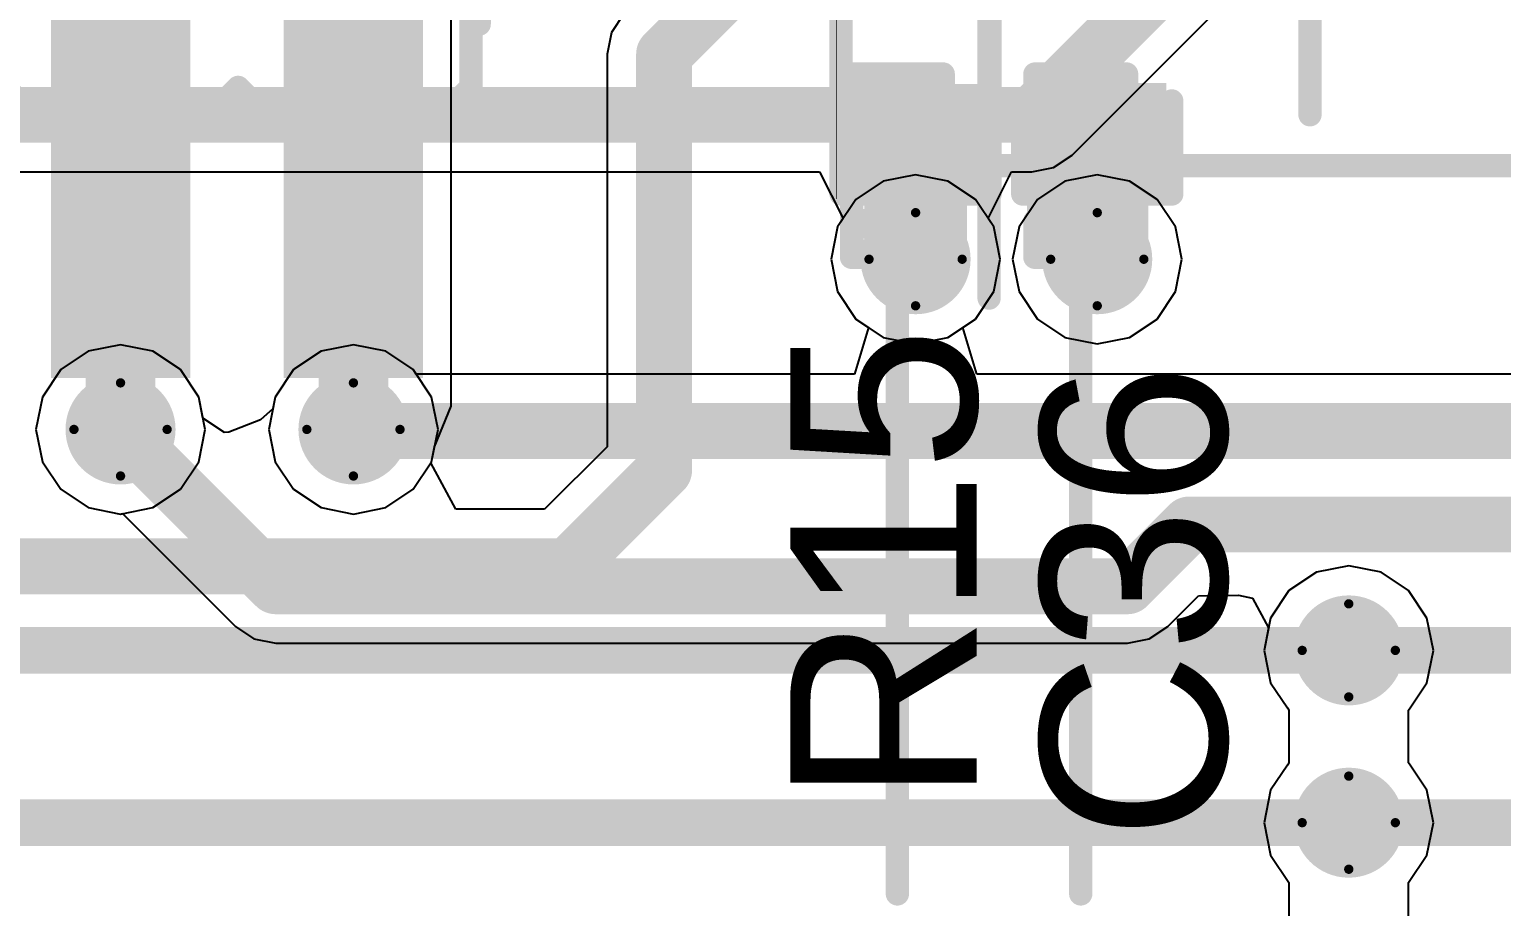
# Model space of a CAD drawing. Header units: millimetres. Extents: x -16 to 330, y -45 to 150.
# Drawn here: x 27.27 to 35.3, y 66.22 to 71 of the extents above; entities that cross this region are included whole.
import ezdxf

# ---------------------------------------------------------------- set-up
doc = ezdxf.new("R2010")
doc.units = ezdxf.units.MM
for name, color, linetype in [('BottomLayer', 5, 'Continuous'), ('BottomSolder', 6, 'Continuous'), ('DrillDrawing', 1, 'Continuous'), ('Mechanical13', 56, 'Continuous'), ('MidLayer1', 16, 'Continuous'), ('MidLayer2', 76, 'Continuous'), ('TopLayer', 1, 'Continuous'), ('TopOverlay', 2, 'Continuous'), ('TopPaste', 8, 'Continuous'), ('TopSolder', 216, 'Continuous'), ('ViaHoleLayer', 16, 'Continuous')]:
    doc.layers.add(name, color=color, linetype=linetype)
doc.styles.add('Arial', font='arial.ttf', dxfattribs={"height": 0.2})

# ---------------------------------------------------------------- blocks, each defined once
blk = doc.blocks.new('R___0402_96')
at = {"layer": 'TopLayer'}
for points in [[(-0.6985, -0.3175), (-0.6985, 0.3175), (-0.2413, 0.3175), (-0.2413, -0.3175)], [(0.2413, -0.3175), (0.2413, 0.3175), (0.6985, 0.3175), (0.6985, -0.3175)]]:
    blk.add_hatch(color=1, dxfattribs=at).paths.add_polyline_path(points)
at = {"layer": 'TopPaste'}
for points in [[(-0.6985, -0.3175), (-0.6985, 0.3175), (-0.2413, 0.3175), (-0.2413, -0.3175)], [(0.2413, -0.3175), (0.2413, 0.3175), (0.6985, 0.3175), (0.6985, -0.3175)]]:
    blk.add_hatch(color=8, dxfattribs=at).paths.add_polyline_path(points)
at = {"layer": 'TopSolder'}
for points in [[(-0.7535, -0.3725), (-0.7535, 0.3725), (-0.1863, 0.3725), (-0.1863, -0.3725)], [(0.1863, -0.3725), (0.1863, 0.3725), (0.7535, 0.3725), (0.7535, -0.3725)]]:
    blk.add_hatch(color=216, dxfattribs=at).paths.add_polyline_path(points)
at = {"layer": 'TopOverlay'}
for points, const_width in [([(-0.7874, -0.4064), (-0.7874, 0.4064)], 0.127), ([(0.7874, 0.4064), (-0.7874, 0.4064)], 0.127), ([(0.7874, -0.4064), (0.7874, 0.4064)], 0.127), ([(0.7874, -0.4064), (-0.7874, -0.4064)], 0.127), ([(0.8128, -0.4318), (-0.8128, -0.4318)], 0.00323)]:
    blk.add_lwpolyline(points, dxfattribs=dict(at, const_width=const_width))
for points, const_width in [([(-0.8191, 0.4064, 1), (-0.7556, 0.4064, 1)], 0.0635), ([(-0.8191, 0.4064, 1), (-0.7556, 0.4064, 1)], 0.0635), ([(0.7556, 0.4064, 1), (0.8191, 0.4064, 1)], 0.0635), ([(0.7556, 0.4064, 1), (0.8191, 0.4064, 1)], 0.0635), ([(-0.8191, -0.4064, 1), (-0.7556, -0.4064, 1)], 0.0635), ([(-0.8191, -0.4064, 1), (-0.7556, -0.4064, 1)], 0.0635), ([(0.7556, -0.4064, 1), (0.8191, -0.4064, 1)], 0.0635), ([(0.7556, -0.4064, 1), (0.8191, -0.4064, 1)], 0.0635), ([(-0.8136, -0.4318, 1), (-0.812, -0.4318, 1)], 0.00161), ([(0.812, -0.4318, 1), (0.8136, -0.4318, 1)], 0.00161)]:
    blk.add_lwpolyline(points, format="xyb", close=True, dxfattribs=dict(at, const_width=const_width))
blk = doc.blocks.new('20021121_00010C4LF__147')
at = {"layer": 'TopLayer'}
for points in [[(-2.92, 3.15), (-2.16, 3.15), (-2.16, 0.75), (-2.92, 0.75)], [(-1.65, 3.15), (-0.89, 3.15), (-0.89, 0.75), (-1.65, 0.75)], [(-0.38, 3.15), (0.38, 3.15), (0.38, 0.75), (-0.38, 0.75)], [(0.89, 3.15), (1.65, 3.15), (1.65, 0.75), (0.89, 0.75)], [(2.16, 3.15), (2.92, 3.15), (2.92, 0.75), (2.16, 0.75)], [(-2.92, -0.75), (-2.16, -0.75), (-2.16, -3.15), (-2.92, -3.15)], [(-1.65, -0.75), (-0.89, -0.75), (-0.89, -3.15), (-1.65, -3.15)], [(-0.38, -0.75), (0.38, -0.75), (0.38, -3.15), (-0.38, -3.15)], [(0.89, -0.75), (1.65, -0.75), (1.65, -3.15), (0.89, -3.15)], [(2.16, -0.75), (2.92, -0.75), (2.92, -3.15), (2.16, -3.15)]]:
    blk.add_hatch(color=1, dxfattribs=at).paths.add_polyline_path(points)
at = {"layer": 'TopPaste'}
for points in [[(-2.92, 3.15), (-2.16, 3.15), (-2.16, 0.75), (-2.92, 0.75)], [(-1.65, 3.15), (-0.89, 3.15), (-0.89, 0.75), (-1.65, 0.75)], [(-0.38, 3.15), (0.38, 3.15), (0.38, 0.75), (-0.38, 0.75)], [(0.89, 3.15), (1.65, 3.15), (1.65, 0.75), (0.89, 0.75)], [(2.16, 3.15), (2.92, 3.15), (2.92, 0.75), (2.16, 0.75)], [(-2.92, -0.75), (-2.16, -0.75), (-2.16, -3.15), (-2.92, -3.15)], [(-1.65, -0.75), (-0.89, -0.75), (-0.89, -3.15), (-1.65, -3.15)], [(-0.38, -0.75), (0.38, -0.75), (0.38, -3.15), (-0.38, -3.15)], [(0.89, -0.75), (1.65, -0.75), (1.65, -3.15), (0.89, -3.15)], [(2.16, -0.75), (2.92, -0.75), (2.92, -3.15), (2.16, -3.15)]]:
    blk.add_hatch(color=8, dxfattribs=at).paths.add_polyline_path(points)
at = {"layer": 'TopSolder'}
for points in [[(-2.92, 3.15), (-2.16, 3.15), (-2.16, 0.75), (-2.92, 0.75)], [(-1.65, 3.15), (-0.89, 3.15), (-0.89, 0.75), (-1.65, 0.75)], [(-0.38, 3.15), (0.38, 3.15), (0.38, 0.75), (-0.38, 0.75)], [(0.89, 3.15), (1.65, 3.15), (1.65, 0.75), (0.89, 0.75)], [(2.16, 3.15), (2.92, 3.15), (2.92, 0.75), (2.16, 0.75)], [(-2.92, -0.75), (-2.16, -0.75), (-2.16, -3.15), (-2.92, -3.15)], [(-1.65, -0.75), (-0.89, -0.75), (-0.89, -3.15), (-1.65, -3.15)], [(-0.38, -0.75), (0.38, -0.75), (0.38, -3.15), (-0.38, -3.15)], [(0.89, -0.75), (1.65, -0.75), (1.65, -3.15), (0.89, -3.15)], [(2.16, -0.75), (2.92, -0.75), (2.92, -3.15), (2.16, -3.15)]]:
    blk.add_hatch(color=216, dxfattribs=at).paths.add_polyline_path(points)
at = {"layer": 'TopOverlay', "const_width": 0.127}
for points in [[(-3.2258, 1.2192), (-3.2258, -1.143)], [(3.2258, 1.2192), (3.2258, -1.143)]]:
    blk.add_lwpolyline(points, dxfattribs=at)
at = {"layer": 'TopOverlay'}
for points, const_width in [([(-3.2576, 1.2192, 1), (-3.194, 1.2192, 1)], 0.0635), ([(3.194, 1.2192, 1), (3.2576, 1.2192, 1)], 0.0635), ([(-3.2576, -1.143, 1), (-3.194, -1.143, 1)], 0.0635), ([(3.194, -1.143, 1), (3.2576, -1.143, 1)], 0.0635), ([(-3.175, -1.9558, 1), (-3.429, -1.9558, 1)], 0.254), ([(-3.4925, -1.9558, 1), (-3.3655, -1.9558, 1)], 0.127), ([(-3.2385, -1.9558, 1), (-3.1115, -1.9558, 1)], 0.127)]:
    blk.add_lwpolyline(points, format="xyb", close=True, dxfattribs=dict(at, const_width=const_width))
blk = doc.blocks.new('C___0402_160')
at = {"layer": 'TopLayer'}
for points in [[(-0.6985, -0.3175), (-0.6985, 0.3175), (-0.2413, 0.3175), (-0.2413, -0.3175)], [(0.2413, -0.3175), (0.2413, 0.3175), (0.6985, 0.3175), (0.6985, -0.3175)]]:
    blk.add_hatch(color=1, dxfattribs=at).paths.add_polyline_path(points)
at = {"layer": 'TopPaste'}
for points in [[(-0.6985, -0.3175), (-0.6985, 0.3175), (-0.2413, 0.3175), (-0.2413, -0.3175)], [(0.2413, -0.3175), (0.2413, 0.3175), (0.6985, 0.3175), (0.6985, -0.3175)]]:
    blk.add_hatch(color=8, dxfattribs=at).paths.add_polyline_path(points)
at = {"layer": 'TopSolder'}
for points in [[(-0.7585, -0.3775), (-0.7585, 0.3775), (-0.1813, 0.3775), (-0.1813, -0.3775)], [(0.1813, -0.3775), (0.1813, 0.3775), (0.7585, 0.3775), (0.7585, -0.3775)]]:
    blk.add_hatch(color=216, dxfattribs=at).paths.add_polyline_path(points)
at = {"layer": 'TopOverlay', "const_width": 0.127}
for points in [[(-0.7874, 0.4064), (-0.2794, 0.4064)], [(-0.7874, 0.4064), (-0.7874, -0.4064)], [(0.2794, 0.4064), (0.7874, 0.4064)], [(0.7874, 0.4064), (0.7874, -0.4064)], [(-0.7874, -0.4064), (-0.2794, -0.4064)], [(0.2794, -0.4064), (0.7874, -0.4064)]]:
    blk.add_lwpolyline(points, dxfattribs=at)
at = {"layer": 'TopOverlay', "const_width": 0.0635}
for points in [[(-0.8191, 0.4064, 1), (-0.7556, 0.4064, 1)], [(-0.8191, 0.4064, 1), (-0.7556, 0.4064, 1)], [(-0.3111, 0.4064, 1), (-0.2477, 0.4064, 1)], [(0.2477, 0.4064, 1), (0.3111, 0.4064, 1)], [(0.7556, 0.4064, 1), (0.8191, 0.4064, 1)], [(0.7556, 0.4064, 1), (0.8191, 0.4064, 1)], [(-0.8191, -0.4064, 1), (-0.7556, -0.4064, 1)], [(-0.8191, -0.4064, 1), (-0.7556, -0.4064, 1)], [(-0.3111, -0.4064, 1), (-0.2477, -0.4064, 1)], [(0.2477, -0.4064, 1), (0.3111, -0.4064, 1)], [(0.7556, -0.4064, 1), (0.8191, -0.4064, 1)], [(0.7556, -0.4064, 1), (0.8191, -0.4064, 1)]]:
    blk.add_lwpolyline(points, format="xyb", close=True, dxfattribs=at)

msp = doc.modelspace()

# ---------------------------------------------------------------- hatches: boundary and pattern name
at = {"layer": 'BottomLayer'}
h = msp.add_hatch(color=5, dxfattribs=at)
edge = h.paths.add_edge_path()
edge.add_arc((32.1056, 69.7484), 0.3, 0, 360)
h = msp.add_hatch(color=5, dxfattribs=at)
edge = h.paths.add_edge_path()
edge.add_arc((33.0962, 69.7484), 0.3, 0, 360)
h = msp.add_hatch(color=5, dxfattribs=at)
edge = h.paths.add_edge_path()
edge.add_arc((27.77, 68.82), 0.3, 0, 360)
h = msp.add_hatch(color=5, dxfattribs=at)
edge = h.paths.add_edge_path()
edge.add_arc((29.04, 68.82), 0.3, 0, 360)
h = msp.add_hatch(color=5, dxfattribs=at)
edge = h.paths.add_edge_path()
edge.add_arc((34.4678, 67.6148), 0.3, 0, 360)
h = msp.add_hatch(color=5, dxfattribs=at)
edge = h.paths.add_edge_path()
edge.add_arc((34.4678, 66.675), 0.3, 0, 360)
at = {"layer": 'BottomSolder'}
h = msp.add_hatch(color=6, dxfattribs=at)
edge = h.paths.add_edge_path()
edge.add_arc((32.1056, 69.7484), 0.15, 0, 360)
h = msp.add_hatch(color=6, dxfattribs=at)
edge = h.paths.add_edge_path()
edge.add_arc((33.0962, 69.7484), 0.15, 0, 360)
h = msp.add_hatch(color=6, dxfattribs=at)
edge = h.paths.add_edge_path()
edge.add_arc((27.77, 68.82), 0.15, 0, 360)
h = msp.add_hatch(color=6, dxfattribs=at)
edge = h.paths.add_edge_path()
edge.add_arc((29.04, 68.82), 0.15, 0, 360)
h = msp.add_hatch(color=6, dxfattribs=at)
edge = h.paths.add_edge_path()
edge.add_arc((34.4678, 67.6148), 0.15, 0, 360)
h = msp.add_hatch(color=6, dxfattribs=at)
edge = h.paths.add_edge_path()
edge.add_arc((34.4678, 66.675), 0.15, 0, 360)
at = {"layer": 'MidLayer1'}
h = msp.add_hatch(color=16, dxfattribs=at)
edge = h.paths.add_edge_path()
edge.add_arc((32.1056, 69.7484), 0.3, 0, 360)
h = msp.add_hatch(color=16, dxfattribs=at)
edge = h.paths.add_edge_path()
edge.add_arc((33.0962, 69.7484), 0.3, 0, 360)
h = msp.add_hatch(color=16, dxfattribs=at)
edge = h.paths.add_edge_path()
edge.add_arc((27.77, 68.82), 0.3, 0, 360)
h = msp.add_hatch(color=16, dxfattribs=at)
edge = h.paths.add_edge_path()
edge.add_arc((29.04, 68.82), 0.3, 0, 360)
h = msp.add_hatch(color=16, dxfattribs=at)
edge = h.paths.add_edge_path()
edge.add_arc((34.4678, 67.6148), 0.3, 0, 360)
h = msp.add_hatch(color=16, dxfattribs=at)
edge = h.paths.add_edge_path()
edge.add_arc((34.4678, 66.675), 0.3, 0, 360)
at = {"layer": 'MidLayer2'}
h = msp.add_hatch(color=76, dxfattribs=at)
edge = h.paths.add_edge_path()
edge.add_arc((32.1056, 69.7484), 0.3, 0, 360)
h = msp.add_hatch(color=76, dxfattribs=at)
edge = h.paths.add_edge_path()
edge.add_arc((33.0962, 69.7484), 0.3, 0, 360)
h = msp.add_hatch(color=76, dxfattribs=at)
edge = h.paths.add_edge_path()
edge.add_arc((27.77, 68.82), 0.3, 0, 360)
h = msp.add_hatch(color=76, dxfattribs=at)
edge = h.paths.add_edge_path()
edge.add_arc((29.04, 68.82), 0.3, 0, 360)
h = msp.add_hatch(color=76, dxfattribs=at)
edge = h.paths.add_edge_path()
edge.add_arc((34.4678, 67.6148), 0.3, 0, 360)
h = msp.add_hatch(color=76, dxfattribs=at)
edge = h.paths.add_edge_path()
edge.add_arc((34.4678, 66.675), 0.3, 0, 360)
at = {"layer": 'TopLayer'}
h = msp.add_hatch(color=1, dxfattribs=at)
edge = h.paths.add_edge_path()
edge.add_arc((32.1056, 69.7484), 0.3, 0, 360)
h = msp.add_hatch(color=1, dxfattribs=at)
edge = h.paths.add_edge_path()
edge.add_arc((33.0962, 69.7484), 0.3, 0, 360)
h = msp.add_hatch(color=1, dxfattribs=at)
edge = h.paths.add_edge_path()
edge.add_arc((27.77, 68.82), 0.3, 0, 360)
h = msp.add_hatch(color=1, dxfattribs=at)
edge = h.paths.add_edge_path()
edge.add_arc((29.04, 68.82), 0.3, 0, 360)
h = msp.add_hatch(color=1, dxfattribs=at)
edge = h.paths.add_edge_path()
edge.add_arc((34.4678, 67.6148), 0.3, 0, 360)
h = msp.add_hatch(color=1, dxfattribs=at)
edge = h.paths.add_edge_path()
edge.add_arc((34.4678, 66.675), 0.3, 0, 360)
at = {"layer": 'TopSolder'}
h = msp.add_hatch(color=216, dxfattribs=at)
edge = h.paths.add_edge_path()
edge.add_arc((32.1056, 69.7484), 0.15, 0, 360)
h = msp.add_hatch(color=216, dxfattribs=at)
edge = h.paths.add_edge_path()
edge.add_arc((33.0962, 69.7484), 0.15, 0, 360)
h = msp.add_hatch(color=216, dxfattribs=at)
edge = h.paths.add_edge_path()
edge.add_arc((27.77, 68.82), 0.15, 0, 360)
h = msp.add_hatch(color=216, dxfattribs=at)
edge = h.paths.add_edge_path()
edge.add_arc((29.04, 68.82), 0.15, 0, 360)
h = msp.add_hatch(color=216, dxfattribs=at)
edge = h.paths.add_edge_path()
edge.add_arc((34.4678, 67.6148), 0.15, 0, 360)
h = msp.add_hatch(color=216, dxfattribs=at)
edge = h.paths.add_edge_path()
edge.add_arc((34.4678, 66.675), 0.15, 0, 360)
at = {"layer": 'ViaHoleLayer'}
h = msp.add_hatch(color=16, dxfattribs=at)
edge = h.paths.add_edge_path()
edge.add_arc((32.1056, 69.7484), 0.15, 0, 360)
h = msp.add_hatch(color=16, dxfattribs=at)
edge = h.paths.add_edge_path()
edge.add_arc((33.0962, 69.7484), 0.15, 0, 360)
h = msp.add_hatch(color=16, dxfattribs=at)
edge = h.paths.add_edge_path()
edge.add_arc((27.77, 68.82), 0.15, 0, 360)
h = msp.add_hatch(color=16, dxfattribs=at)
edge = h.paths.add_edge_path()
edge.add_arc((29.04, 68.82), 0.15, 0, 360)
h = msp.add_hatch(color=16, dxfattribs=at)
edge = h.paths.add_edge_path()
edge.add_arc((34.4678, 67.6148), 0.15, 0, 360)
h = msp.add_hatch(color=16, dxfattribs=at)
edge = h.paths.add_edge_path()
edge.add_arc((34.4678, 66.675), 0.15, 0, 360)

# ---------------------------------------------------------------- linework, layer by layer
at = {"layer": 'BottomLayer'}
for p, q in [((32.9589, 70.3161), (36.0615, 73.4186)), ((32.7392, 70.225), (32.8581, 70.2487)), ((32.8581, 70.2487), (32.9589, 70.3161)), ((27.0834, 70.225), (31.5822, 70.225)), ((31.5822, 70.225), (31.7102, 69.971)), ((32.5009, 69.971), (32.6289, 70.225)), ((32.6289, 70.225), (32.7392, 70.225)), ((31.6794, 69.9249), (31.6443, 69.7484)), ((31.7102, 69.971), (31.6794, 69.9249)), ((32.5317, 69.9249), (32.5009, 69.971)), ((32.5668, 69.7484), (32.5317, 69.9249)), ((31.6443, 69.7484), (31.6794, 69.5719)), ((32.5317, 69.5719), (32.5668, 69.7484)), ((31.6794, 69.5719), (31.7794, 69.4222)), ((32.4317, 69.4222), (32.5317, 69.5719)), ((31.8487, 69.3759), (31.7717, 69.1219)), ((31.7794, 69.4222), (31.8487, 69.3759)), ((32.3624, 69.3759), (32.4317, 69.4222)), ((32.4395, 69.1219), (32.3624, 69.3759)), ((27.77, 69.2812), (27.5935, 69.2461)), ((27.9465, 69.2461), (27.77, 69.2812)), ((29.04, 69.2812), (28.8635, 69.2461)), ((29.2165, 69.2461), (29.04, 69.2812)), ((27.5935, 69.2461), (27.4438, 69.1461)), ((28.0962, 69.1461), (27.9465, 69.2461)), ((28.8635, 69.2461), (28.7138, 69.1461)), ((29.3662, 69.1461), (29.2165, 69.2461)), ((27.4438, 69.1461), (27.3438, 68.9965)), ((28.1962, 68.9965), (28.0962, 69.1461)), ((28.7138, 69.1461), (28.6138, 68.9965)), ((29.3823, 69.1219), (29.3662, 69.1461)), ((31.7717, 69.1219), (29.3823, 69.1219)), ((37.2626, 69.1219), (32.4395, 69.1219)), ((27.3438, 68.9965), (27.3087, 68.82)), ((28.2189, 68.8823), (28.1962, 68.9965)), ((28.6138, 68.9965), (28.601, 68.9321)), ((28.3362, 68.8036), (28.2189, 68.8823)), ((28.601, 68.9321), (28.5333, 68.8725)), ((27.3087, 68.82), (27.3438, 68.6434)), ((28.3609, 68.8053), (28.3362, 68.8036)), ((28.5333, 68.8725), (28.3609, 68.8053)), ((27.3438, 68.6434), (27.4438, 68.4938)), ((27.4438, 68.4938), (27.5935, 68.3938)), ((27.5935, 68.3938), (27.77, 68.3587)), ((27.77, 68.3587), (27.7808, 68.3609)), ((27.7808, 68.3609), (28.3969, 67.7448)), ((33.6483, 67.9126), (33.8666, 67.9167)), ((33.8666, 67.9167), (33.9427, 67.8992)), ((33.4805, 67.7448), (33.6483, 67.9126)), ((33.9427, 67.8992), (34.0308, 67.737)), ((28.3969, 67.7448), (28.4977, 67.6774)), ((28.4977, 67.6774), (28.6166, 67.6538)), ((33.2607, 67.6538), (33.3797, 67.6774)), ((33.3797, 67.6774), (33.4805, 67.7448)), ((34.0308, 67.737), (34.0065, 67.6148)), ((28.6166, 67.6538), (33.2607, 67.6538)), ((34.0065, 67.6148), (34.0416, 67.4383)), ((34.0416, 67.4383), (34.1333, 67.3011)), ((34.1333, 67.3011), (34.1416, 67.2886)), ((34.1416, 67.2886), (34.1416, 67.0012)), ((34.1333, 66.9887), (34.0416, 66.8515)), ((34.1416, 67.0012), (34.1333, 66.9887)), ((34.0416, 66.8515), (34.0065, 66.675)), ((34.0065, 66.675), (34.0416, 66.4985)), ((34.0416, 66.4985), (34.1416, 66.3488)), ((34.1416, 66.3488), (34.1416, 66.1122))]:
    msp.add_line(p, q, dxfattribs=at)
for points, const_width in [([(32.7392, 70.5358), (35.9328, 73.7294)], 0.3048), ([(26.9546, 70.5358), (32.7392, 70.5358)], 0.3048), ([(27.77, 68.8112), (27.77, 68.82)], 0.3048), ([(27.77, 68.8112), (28.6166, 67.9645)], 0.3048), ([(29.04, 68.82), (29.0488, 68.8112)], 0.3048), ([(29.0488, 68.8112), (37.3913, 68.8112)], 0.3048), ([(33.2607, 67.9645), (33.598, 68.3018)], 0.3048), ([(33.598, 68.3018), (38.6092, 68.3018)], 0.3048), ([(28.6166, 67.9645), (33.2607, 67.9645)], 0.3048), ([(34.4678, 67.6148), (48, 67.6148)], 0.254), ([(34.4678, 66.675), (48.4632, 66.675)], 0.254)]:
    msp.add_lwpolyline(points, dxfattribs=dict(at, const_width=const_width))
for points, const_width in [([(32.663, 70.5358, 1), (32.8154, 70.5358, 1)], 0.1524), ([(32.663, 70.5358, 1), (32.8154, 70.5358, 1)], 0.1524), ([(27.6938, 68.82, 1), (27.8462, 68.82, 1)], 0.1524), ([(27.6938, 68.8112, 1), (27.8462, 68.8112, 1)], 0.1524), ([(27.6938, 68.8112, 1), (27.8462, 68.8112, 1)], 0.1524), ([(28.9638, 68.82, 1), (29.1162, 68.82, 1)], 0.1524), ([(28.9726, 68.8112, 1), (29.125, 68.8112, 1)], 0.1524), ([(28.9726, 68.8112, 1), (29.125, 68.8112, 1)], 0.1524), ([(33.5218, 68.3018, 1), (33.6742, 68.3018, 1)], 0.1524), ([(33.5218, 68.3018, 1), (33.6742, 68.3018, 1)], 0.1524), ([(28.5404, 67.9645, 1), (28.6928, 67.9645, 1)], 0.1524), ([(28.5404, 67.9645, 1), (28.6928, 67.9645, 1)], 0.1524), ([(33.1845, 67.9645, 1), (33.3369, 67.9645, 1)], 0.1524), ([(33.1845, 67.9645, 1), (33.3369, 67.9645, 1)], 0.1524), ([(34.4043, 67.6148, 1), (34.5313, 67.6148, 1)], 0.127), ([(34.4043, 66.675, 1), (34.5313, 66.675, 1)], 0.127)]:
    msp.add_lwpolyline(points, format="xyb", close=True, dxfattribs=dict(at, const_width=const_width))
at = {"layer": 'DrillDrawing', "const_width": 0.0508}
for points in [[(31.8516, 69.7484), (32.1056, 70.0024)], [(32.1056, 70.0024), (32.3596, 69.7484)], [(32.8422, 69.7484), (33.0962, 70.0024)], [(33.0962, 70.0024), (33.3502, 69.7484)], [(31.8516, 69.7484), (32.1056, 69.4944)], [(32.1056, 69.4944), (32.3596, 69.7484)], [(32.8422, 69.7484), (33.0962, 69.4944)], [(33.0962, 69.4944), (33.3502, 69.7484)], [(27.516, 68.82), (27.77, 69.074)], [(27.77, 69.074), (28.024, 68.82)], [(28.786, 68.82), (29.04, 69.074)], [(29.04, 69.074), (29.294, 68.82)], [(27.516, 68.82), (27.77, 68.566)], [(27.77, 68.566), (28.024, 68.82)], [(28.786, 68.82), (29.04, 68.566)], [(29.04, 68.566), (29.294, 68.82)], [(34.2138, 67.6148), (34.4678, 67.8688)], [(34.4678, 67.8688), (34.7218, 67.6148)], [(34.2138, 67.6148), (34.4678, 67.3608)], [(34.4678, 67.3608), (34.7218, 67.6148)], [(34.2138, 66.675), (34.4678, 66.929)], [(34.4678, 66.929), (34.7218, 66.675)], [(34.2138, 66.675), (34.4678, 66.421)], [(34.4678, 66.421), (34.7218, 66.675)]]:
    msp.add_lwpolyline(points, dxfattribs=at)
at = {"layer": 'DrillDrawing', "const_width": 0.0254}
for points in [[(32.0929, 70.0024, 1), (32.1183, 70.0024, 1)], [(32.0929, 70.0024, 1), (32.1183, 70.0024, 1)], [(33.0835, 70.0024, 1), (33.1089, 70.0024, 1)], [(33.0835, 70.0024, 1), (33.1089, 70.0024, 1)], [(31.8389, 69.7484, 1), (31.8643, 69.7484, 1)], [(31.8389, 69.7484, 1), (31.8643, 69.7484, 1)], [(32.3469, 69.7484, 1), (32.3723, 69.7484, 1)], [(32.3469, 69.7484, 1), (32.3723, 69.7484, 1)], [(32.8295, 69.7484, 1), (32.8549, 69.7484, 1)], [(32.8295, 69.7484, 1), (32.8549, 69.7484, 1)], [(33.3375, 69.7484, 1), (33.3629, 69.7484, 1)], [(33.3375, 69.7484, 1), (33.3629, 69.7484, 1)], [(32.0929, 69.4944, 1), (32.1183, 69.4944, 1)], [(32.0929, 69.4944, 1), (32.1183, 69.4944, 1)], [(33.0835, 69.4944, 1), (33.1089, 69.4944, 1)], [(33.0835, 69.4944, 1), (33.1089, 69.4944, 1)], [(27.7573, 69.074, 1), (27.7827, 69.074, 1)], [(27.7573, 69.074, 1), (27.7827, 69.074, 1)], [(29.0273, 69.074, 1), (29.0527, 69.074, 1)], [(29.0273, 69.074, 1), (29.0527, 69.074, 1)], [(27.5033, 68.82, 1), (27.5287, 68.82, 1)], [(27.5033, 68.82, 1), (27.5287, 68.82, 1)], [(28.0113, 68.82, 1), (28.0367, 68.82, 1)], [(28.0113, 68.82, 1), (28.0367, 68.82, 1)], [(28.7733, 68.82, 1), (28.7987, 68.82, 1)], [(28.7733, 68.82, 1), (28.7987, 68.82, 1)], [(29.2813, 68.82, 1), (29.3067, 68.82, 1)], [(29.2813, 68.82, 1), (29.3067, 68.82, 1)], [(27.7573, 68.566, 1), (27.7827, 68.566, 1)], [(27.7573, 68.566, 1), (27.7827, 68.566, 1)], [(29.0273, 68.566, 1), (29.0527, 68.566, 1)], [(29.0273, 68.566, 1), (29.0527, 68.566, 1)], [(34.4551, 67.8688, 1), (34.4805, 67.8688, 1)], [(34.4551, 67.8688, 1), (34.4805, 67.8688, 1)], [(34.2011, 67.6148, 1), (34.2265, 67.6148, 1)], [(34.2011, 67.6148, 1), (34.2265, 67.6148, 1)], [(34.7091, 67.6148, 1), (34.7345, 67.6148, 1)], [(34.7091, 67.6148, 1), (34.7345, 67.6148, 1)], [(34.4551, 67.3608, 1), (34.4805, 67.3608, 1)], [(34.4551, 67.3608, 1), (34.4805, 67.3608, 1)], [(34.4551, 66.929, 1), (34.4805, 66.929, 1)], [(34.4551, 66.929, 1), (34.4805, 66.929, 1)], [(34.2011, 66.675, 1), (34.2265, 66.675, 1)], [(34.2011, 66.675, 1), (34.2265, 66.675, 1)], [(34.7091, 66.675, 1), (34.7345, 66.675, 1)], [(34.7091, 66.675, 1), (34.7345, 66.675, 1)], [(34.4551, 66.421, 1), (34.4805, 66.421, 1)], [(34.4551, 66.421, 1), (34.4805, 66.421, 1)]]:
    msp.add_lwpolyline(points, format="xyb", close=True, dxfattribs=at)
at = {"layer": 'Mechanical13', "const_width": 0.127}
for points in [[(34.2562, 70.5364), (34.2562, 74.5088)], [(34.2562, 70.5364), (34.2562, 74.5088)], [(29.6812, 70.6858), (29.6812, 73.8318)], [(32.5062, 69.5364), (32.5062, 73.5088)], [(32.5062, 69.5364), (32.5062, 73.5088)], [(31.7562, 70.7588), (32.2562, 70.7588)], [(31.7562, 70.7238), (31.7562, 70.7588)], [(32.2562, 70.7238), (32.2562, 70.7588)], [(32.7562, 70.7588), (32.7762, 70.7588)], [(32.7562, 70.5588), (32.7562, 70.7588)], [(32.7762, 70.7588), (33.2362, 70.7588)], [(32.7762, 69.7588), (32.7762, 70.7588)], [(33.2362, 70.7588), (33.2562, 70.7588)], [(33.2362, 69.7588), (33.2362, 70.7588)], [(33.2562, 70.5588), (33.2562, 70.7588)], [(27.1412, 70.6858), (27.2682, 70.5588)], [(28.2842, 70.5588), (28.4112, 70.6858)], [(28.4112, 70.6858), (28.5382, 70.5588)], [(29.5542, 70.5588), (29.6812, 70.6858)], [(31.7562, 70.7238), (32.2562, 70.7238)], [(31.7562, 70.5938), (31.7562, 70.7238)], [(32.2562, 70.5938), (32.2562, 70.7238)], [(31.7562, 70.5938), (32.2562, 70.5938)], [(31.7562, 70.5588), (31.7562, 70.5938)], [(32.2562, 70.5588), (32.2562, 70.5938)], [(27.2682, 70.5588), (28.2842, 70.5588)], [(27.5762, 69.5738), (27.5762, 70.5588)], [(27.9762, 69.5738), (27.9762, 70.5588)], [(28.5382, 70.5588), (29.5542, 70.5588)], [(28.8462, 69.5738), (28.8462, 70.5588)], [(29.2462, 69.5738), (29.2462, 70.5588)], [(31.7562, 70.5588), (32.2562, 70.5588)], [(31.7562, 69.9588), (31.7562, 70.5588)], [(32.2562, 69.9588), (32.2562, 70.5588)], [(32.7562, 70.5588), (32.7762, 70.5588)], [(32.7762, 70.5588), (33.2362, 70.5588)], [(32.7962, 69.9588), (32.7962, 70.5588)], [(33.2162, 69.9588), (33.2162, 70.5588)], [(33.2362, 70.5588), (33.2562, 70.5588)], [(32.0062, 66.2864), (32.0062, 70.2588)], [(32.0062, 66.2864), (32.0062, 70.2588)], [(32.0062, 70.2588), (39.951, 70.2588)], [(32.0062, 70.2588), (39.951, 70.2588)], [(33.0062, 66.2864), (33.0062, 70.2588)], [(33.0062, 66.2864), (33.0062, 70.2588)], [(33.0062, 70.2588), (40.951, 70.2588)], [(33.0062, 70.2588), (40.951, 70.2588)], [(31.7562, 69.9588), (32.2562, 69.9588)], [(31.7562, 69.9238), (31.7562, 69.9588)], [(32.2562, 69.9238), (32.2562, 69.9588)], [(32.7562, 69.9588), (32.7762, 69.9588)], [(32.7562, 69.7588), (32.7562, 69.9588)], [(32.7762, 69.9588), (33.2362, 69.9588)], [(33.2362, 69.9588), (33.2562, 69.9588)], [(33.2562, 69.7588), (33.2562, 69.9588)], [(31.7562, 69.9238), (32.2562, 69.9238)], [(31.7562, 69.7938), (31.7562, 69.9238)], [(32.2562, 69.7938), (32.2562, 69.9238)], [(31.7562, 69.7938), (32.2562, 69.7938)], [(31.7562, 69.7588), (31.7562, 69.7938)], [(32.2562, 69.7588), (32.2562, 69.7938)], [(31.7562, 69.7588), (32.2562, 69.7588)], [(32.7562, 69.7588), (32.7762, 69.7588)], [(32.7762, 69.7588), (33.2362, 69.7588)], [(33.2362, 69.7588), (33.2562, 69.7588)], [(27.5762, 69.5738), (27.9762, 69.5738)], [(27.5762, 69.5738), (27.6762, 69.4738)], [(27.8762, 69.4738), (27.9762, 69.5738)], [(28.8462, 69.5738), (29.2462, 69.5738)], [(28.8462, 69.5738), (28.9462, 69.4738)], [(29.1462, 69.4738), (29.2462, 69.5738)], [(27.6762, 69.4738), (27.8762, 69.4738)], [(28.9462, 69.4738), (29.1462, 69.4738)]]:
    msp.add_lwpolyline(points, dxfattribs=at)
at = {"layer": 'Mechanical13'}
for points, const_width in [([(31.7245, 70.7588, 1), (31.788, 70.7588, 1)], 0.0635), ([(31.7245, 70.7588, 1), (31.788, 70.7588, 1)], 0.0635), ([(32.2245, 70.7588, 1), (32.288, 70.7588, 1)], 0.0635), ([(32.2245, 70.7588, 1), (32.288, 70.7588, 1)], 0.0635), ([(32.7245, 70.7588, 1), (32.788, 70.7588, 1)], 0.0635), ([(32.7245, 70.7588, 1), (32.788, 70.7588, 1)], 0.0635), ([(32.7445, 70.7588, 1), (32.808, 70.7588, 1)], 0.0635), ([(32.7445, 70.7588, 1), (32.808, 70.7588, 1)], 0.0635), ([(32.7445, 70.7588, 1), (32.808, 70.7588, 1)], 0.0635), ([(33.2045, 70.7588, 1), (33.268, 70.7588, 1)], 0.0635), ([(33.2045, 70.7588, 1), (33.268, 70.7588, 1)], 0.0635), ([(33.2045, 70.7588, 1), (33.268, 70.7588, 1)], 0.0635), ([(33.2245, 70.7588, 1), (33.288, 70.7588, 1)], 0.0635), ([(33.2245, 70.7588, 1), (33.288, 70.7588, 1)], 0.0635), ([(28.3795, 70.6858, 1), (28.443, 70.6858, 1)], 0.0635), ([(28.3795, 70.6858, 1), (28.443, 70.6858, 1)], 0.0635), ([(29.6495, 70.6858, 1), (29.713, 70.6858, 1)], 0.0635), ([(29.6495, 70.6858, 1), (29.713, 70.6858, 1)], 0.0635), ([(31.7245, 70.7238, 1), (31.788, 70.7238, 1)], 0.0635), ([(31.7245, 70.7238, 1), (31.788, 70.7238, 1)], 0.0635), ([(31.7245, 70.7238, 1), (31.788, 70.7238, 1)], 0.0635), ([(32.2245, 70.7238, 1), (32.288, 70.7238, 1)], 0.0635), ([(32.2245, 70.7238, 1), (32.288, 70.7238, 1)], 0.0635), ([(32.2245, 70.7238, 1), (32.288, 70.7238, 1)], 0.0635), ([(31.7245, 70.5938, 1), (31.788, 70.5938, 1)], 0.0635), ([(31.7245, 70.5938, 1), (31.788, 70.5938, 1)], 0.0635), ([(31.7245, 70.5938, 1), (31.788, 70.5938, 1)], 0.0635), ([(32.2245, 70.5938, 1), (32.288, 70.5938, 1)], 0.0635), ([(32.2245, 70.5938, 1), (32.288, 70.5938, 1)], 0.0635), ([(32.2245, 70.5938, 1), (32.288, 70.5938, 1)], 0.0635), ([(27.2365, 70.5588, 1), (27.3, 70.5588, 1)], 0.0635), ([(27.2365, 70.5588, 1), (27.3, 70.5588, 1)], 0.0635), ([(27.5445, 70.5588, 1), (27.608, 70.5588, 1)], 0.0635), ([(27.9445, 70.5588, 1), (28.008, 70.5588, 1)], 0.0635), ([(28.2525, 70.5588, 1), (28.316, 70.5588, 1)], 0.0635), ([(28.2525, 70.5588, 1), (28.316, 70.5588, 1)], 0.0635), ([(28.5065, 70.5588, 1), (28.57, 70.5588, 1)], 0.0635), ([(28.5065, 70.5588, 1), (28.57, 70.5588, 1)], 0.0635), ([(28.8145, 70.5588, 1), (28.878, 70.5588, 1)], 0.0635), ([(29.2145, 70.5588, 1), (29.278, 70.5588, 1)], 0.0635), ([(29.5225, 70.5588, 1), (29.586, 70.5588, 1)], 0.0635), ([(29.5225, 70.5588, 1), (29.586, 70.5588, 1)], 0.0635), ([(31.7245, 70.5588, 1), (31.788, 70.5588, 1)], 0.0635), ([(31.7245, 70.5588, 1), (31.788, 70.5588, 1)], 0.0635), ([(31.7245, 70.5588, 1), (31.788, 70.5588, 1)], 0.0635), ([(32.2245, 70.5588, 1), (32.288, 70.5588, 1)], 0.0635), ([(32.2245, 70.5588, 1), (32.288, 70.5588, 1)], 0.0635), ([(32.2245, 70.5588, 1), (32.288, 70.5588, 1)], 0.0635), ([(32.7245, 70.5588, 1), (32.788, 70.5588, 1)], 0.0635), ([(32.7245, 70.5588, 1), (32.788, 70.5588, 1)], 0.0635), ([(32.7445, 70.5588, 1), (32.808, 70.5588, 1)], 0.0635), ([(32.7445, 70.5588, 1), (32.808, 70.5588, 1)], 0.0635), ([(32.7645, 70.5588, 1), (32.828, 70.5588, 1)], 0.0635), ([(33.1845, 70.5588, 1), (33.248, 70.5588, 1)], 0.0635), ([(33.2045, 70.5588, 1), (33.268, 70.5588, 1)], 0.0635), ([(33.2045, 70.5588, 1), (33.268, 70.5588, 1)], 0.0635), ([(33.2245, 70.5588, 1), (33.288, 70.5588, 1)], 0.0635), ([(33.2245, 70.5588, 1), (33.288, 70.5588, 1)], 0.0635), ([(34.2245, 70.5364, 1), (34.288, 70.5364, 1)], 0.0635), ([(34.2245, 70.5364, 1), (34.288, 70.5364, 1)], 0.0635), ([(32.0094, 70.2588, 1), (32.0031, 70.2588, 1)], 0.127), ([(32.0094, 70.2588, 1), (32.0031, 70.2588, 1)], 0.127), ([(33.0094, 70.2588, 1), (33.0031, 70.2588, 1)], 0.127), ([(33.0094, 70.2588, 1), (33.0031, 70.2588, 1)], 0.127), ([(31.9713, 70.2588, 1), (32.0348, 70.2588, 1)], 0.0635), ([(31.9713, 70.2588, 1), (32.0348, 70.2588, 1)], 0.0635), ([(31.9745, 70.2588, 1), (32.038, 70.2588, 1)], 0.0635), ([(31.9745, 70.2588, 1), (32.038, 70.2588, 1)], 0.0635), ([(31.9745, 70.2588, 1), (32.038, 70.2588, 1)], 0.0635), ([(31.9745, 70.2588, 1), (32.038, 70.2588, 1)], 0.0635), ([(31.9777, 70.2588, 1), (32.0412, 70.2588, 1)], 0.0635), ([(31.9777, 70.2588, 1), (32.0412, 70.2588, 1)], 0.0635), ([(32.9713, 70.2588, 1), (33.0348, 70.2588, 1)], 0.0635), ([(32.9713, 70.2588, 1), (33.0348, 70.2588, 1)], 0.0635), ([(32.9745, 70.2588, 1), (33.038, 70.2588, 1)], 0.0635), ([(32.9745, 70.2588, 1), (33.038, 70.2588, 1)], 0.0635), ([(32.9745, 70.2588, 1), (33.038, 70.2588, 1)], 0.0635), ([(32.9745, 70.2588, 1), (33.038, 70.2588, 1)], 0.0635), ([(32.9777, 70.2588, 1), (33.0412, 70.2588, 1)], 0.0635), ([(32.9777, 70.2588, 1), (33.0412, 70.2588, 1)], 0.0635), ([(31.7245, 69.9588, 1), (31.788, 69.9588, 1)], 0.0635), ([(31.7245, 69.9588, 1), (31.788, 69.9588, 1)], 0.0635), ([(31.7245, 69.9588, 1), (31.788, 69.9588, 1)], 0.0635), ([(32.2245, 69.9588, 1), (32.288, 69.9588, 1)], 0.0635), ([(32.2245, 69.9588, 1), (32.288, 69.9588, 1)], 0.0635), ([(32.2245, 69.9588, 1), (32.288, 69.9588, 1)], 0.0635), ([(32.7245, 69.9588, 1), (32.788, 69.9588, 1)], 0.0635), ([(32.7245, 69.9588, 1), (32.788, 69.9588, 1)], 0.0635), ([(32.7445, 69.9588, 1), (32.808, 69.9588, 1)], 0.0635), ([(32.7445, 69.9588, 1), (32.808, 69.9588, 1)], 0.0635), ([(32.7645, 69.9588, 1), (32.828, 69.9588, 1)], 0.0635), ([(33.1845, 69.9588, 1), (33.248, 69.9588, 1)], 0.0635), ([(33.2045, 69.9588, 1), (33.268, 69.9588, 1)], 0.0635), ([(33.2045, 69.9588, 1), (33.268, 69.9588, 1)], 0.0635), ([(33.2245, 69.9588, 1), (33.288, 69.9588, 1)], 0.0635), ([(33.2245, 69.9588, 1), (33.288, 69.9588, 1)], 0.0635), ([(31.7245, 69.9238, 1), (31.788, 69.9238, 1)], 0.0635), ([(31.7245, 69.9238, 1), (31.788, 69.9238, 1)], 0.0635), ([(31.7245, 69.9238, 1), (31.788, 69.9238, 1)], 0.0635), ([(32.2245, 69.9238, 1), (32.288, 69.9238, 1)], 0.0635), ([(32.2245, 69.9238, 1), (32.288, 69.9238, 1)], 0.0635), ([(32.2245, 69.9238, 1), (32.288, 69.9238, 1)], 0.0635), ([(31.7245, 69.7938, 1), (31.788, 69.7938, 1)], 0.0635), ([(31.7245, 69.7938, 1), (31.788, 69.7938, 1)], 0.0635), ([(31.7245, 69.7938, 1), (31.788, 69.7938, 1)], 0.0635), ([(32.2245, 69.7938, 1), (32.288, 69.7938, 1)], 0.0635), ([(32.2245, 69.7938, 1), (32.288, 69.7938, 1)], 0.0635), ([(32.2245, 69.7938, 1), (32.288, 69.7938, 1)], 0.0635), ([(31.7245, 69.7588, 1), (31.788, 69.7588, 1)], 0.0635), ([(31.7245, 69.7588, 1), (31.788, 69.7588, 1)], 0.0635), ([(32.2245, 69.7588, 1), (32.288, 69.7588, 1)], 0.0635), ([(32.2245, 69.7588, 1), (32.288, 69.7588, 1)], 0.0635), ([(32.7245, 69.7588, 1), (32.788, 69.7588, 1)], 0.0635), ([(32.7245, 69.7588, 1), (32.788, 69.7588, 1)], 0.0635), ([(32.7445, 69.7588, 1), (32.808, 69.7588, 1)], 0.0635), ([(32.7445, 69.7588, 1), (32.808, 69.7588, 1)], 0.0635), ([(32.7445, 69.7588, 1), (32.808, 69.7588, 1)], 0.0635), ([(33.2045, 69.7588, 1), (33.268, 69.7588, 1)], 0.0635), ([(33.2045, 69.7588, 1), (33.268, 69.7588, 1)], 0.0635), ([(33.2045, 69.7588, 1), (33.268, 69.7588, 1)], 0.0635), ([(33.2245, 69.7588, 1), (33.288, 69.7588, 1)], 0.0635), ([(33.2245, 69.7588, 1), (33.288, 69.7588, 1)], 0.0635), ([(27.5445, 69.5738, 1), (27.608, 69.5738, 1)], 0.0635), ([(27.5445, 69.5738, 1), (27.608, 69.5738, 1)], 0.0635), ([(27.5445, 69.5738, 1), (27.608, 69.5738, 1)], 0.0635), ([(27.9445, 69.5738, 1), (28.008, 69.5738, 1)], 0.0635), ([(27.9445, 69.5738, 1), (28.008, 69.5738, 1)], 0.0635), ([(27.9445, 69.5738, 1), (28.008, 69.5738, 1)], 0.0635), ([(28.8145, 69.5738, 1), (28.878, 69.5738, 1)], 0.0635), ([(28.8145, 69.5738, 1), (28.878, 69.5738, 1)], 0.0635), ([(28.8145, 69.5738, 1), (28.878, 69.5738, 1)], 0.0635), ([(29.2145, 69.5738, 1), (29.278, 69.5738, 1)], 0.0635), ([(29.2145, 69.5738, 1), (29.278, 69.5738, 1)], 0.0635), ([(29.2145, 69.5738, 1), (29.278, 69.5738, 1)], 0.0635), ([(27.6445, 69.4738, 1), (27.708, 69.4738, 1)], 0.0635), ([(27.6445, 69.4738, 1), (27.708, 69.4738, 1)], 0.0635), ([(27.8445, 69.4738, 1), (27.908, 69.4738, 1)], 0.0635), ([(27.8445, 69.4738, 1), (27.908, 69.4738, 1)], 0.0635), ([(28.9145, 69.4738, 1), (28.978, 69.4738, 1)], 0.0635), ([(28.9145, 69.4738, 1), (28.978, 69.4738, 1)], 0.0635), ([(29.1145, 69.4738, 1), (29.178, 69.4738, 1)], 0.0635), ([(29.1145, 69.4738, 1), (29.178, 69.4738, 1)], 0.0635), ([(32.4745, 69.5364, 1), (32.538, 69.5364, 1)], 0.0635), ([(32.4745, 69.5364, 1), (32.538, 69.5364, 1)], 0.0635), ([(31.9745, 66.2864, 1), (32.038, 66.2864, 1)], 0.0635), ([(31.9745, 66.2864, 1), (32.038, 66.2864, 1)], 0.0635), ([(32.9745, 66.2864, 1), (33.038, 66.2864, 1)], 0.0635), ([(32.9745, 66.2864, 1), (33.038, 66.2864, 1)], 0.0635)]:
    msp.add_lwpolyline(points, format="xyb", close=True, dxfattribs=dict(at, const_width=const_width))
at = {"layer": 'MidLayer1'}
for p, q in [((32.9197, 70.1746), (32.77, 70.0746)), ((33.0962, 70.2097), (32.9197, 70.1746)), ((33.2727, 70.1746), (33.0962, 70.2097)), ((33.4223, 70.0746), (33.2727, 70.1746)), ((32.77, 70.0746), (32.67, 69.9249)), ((33.5223, 69.9249), (33.4223, 70.0746)), ((32.67, 69.9249), (32.6349, 69.7484)), ((33.5574, 69.7484), (33.5223, 69.9249)), ((32.6349, 69.7484), (32.67, 69.5719)), ((33.5223, 69.5719), (33.5574, 69.7484)), ((32.67, 69.5719), (32.77, 69.4222)), ((33.4223, 69.4222), (33.5223, 69.5719)), ((32.77, 69.4222), (32.9197, 69.3223)), ((33.2727, 69.3223), (33.4223, 69.4222)), ((27.77, 69.2812), (27.5935, 69.2461)), ((27.9465, 69.2461), (27.77, 69.2812)), ((29.04, 69.2812), (28.8635, 69.2461)), ((29.2165, 69.2461), (29.04, 69.2812)), ((32.9197, 69.3223), (33.0962, 69.2871)), ((33.0962, 69.2871), (33.2727, 69.3223)), ((27.5935, 69.2461), (27.4438, 69.1461)), ((28.0962, 69.1461), (27.9465, 69.2461)), ((28.8635, 69.2461), (28.7138, 69.1461)), ((29.3662, 69.1461), (29.2165, 69.2461)), ((27.4438, 69.1461), (27.3438, 68.9965)), ((28.1962, 68.9965), (28.0962, 69.1461)), ((28.7138, 69.1461), (28.6138, 68.9965)), ((29.4662, 68.9965), (29.3662, 69.1461)), ((27.3438, 68.9965), (27.3087, 68.82)), ((28.2313, 68.82), (28.1962, 68.9965)), ((28.6138, 68.9965), (28.5787, 68.82)), ((29.5013, 68.82), (29.4662, 68.9965)), ((27.3087, 68.82), (27.3438, 68.6434)), ((28.1962, 68.6434), (28.2313, 68.82)), ((28.5787, 68.82), (28.6138, 68.6434)), ((29.4662, 68.6434), (29.5013, 68.82)), ((27.3438, 68.6434), (27.4438, 68.4938)), ((28.0962, 68.4938), (28.1962, 68.6434)), ((28.6138, 68.6434), (28.7138, 68.4938)), ((29.3662, 68.4938), (29.4662, 68.6434)), ((27.4438, 68.4938), (27.5935, 68.3938)), ((27.9465, 68.3938), (28.0962, 68.4938)), ((28.7138, 68.4938), (28.8635, 68.3938)), ((29.2165, 68.3938), (29.3662, 68.4938)), ((27.5935, 68.3938), (27.77, 68.3587)), ((27.77, 68.3587), (27.9465, 68.3938)), ((28.8635, 68.3938), (29.04, 68.3587)), ((29.04, 68.3587), (29.2165, 68.3938)), ((34.4678, 68.0761), (34.2913, 68.041)), ((34.6443, 68.041), (34.4678, 68.0761)), ((34.2913, 68.041), (34.1416, 67.941)), ((34.7939, 67.941), (34.6443, 68.041)), ((34.1416, 67.941), (34.0416, 67.7913)), ((34.8939, 67.7913), (34.7939, 67.941)), ((34.0416, 67.7913), (34.0065, 67.6148)), ((34.929, 67.6148), (34.8939, 67.7913)), ((34.0065, 67.6148), (34.0416, 67.4383)), ((34.8939, 67.4383), (34.929, 67.6148)), ((34.0416, 67.4383), (34.1333, 67.3011)), ((34.8023, 67.3011), (34.8939, 67.4383)), ((34.1333, 67.3011), (34.1416, 67.2886)), ((34.1416, 67.2886), (34.1416, 67.0012)), ((34.7939, 67.2886), (34.8023, 67.3011)), ((34.794, 67.0012), (34.7939, 67.2886)), ((34.1333, 66.9887), (34.0416, 66.8515)), ((34.1416, 67.0012), (34.1333, 66.9887)), ((34.8023, 66.9887), (34.794, 67.0012)), ((34.8939, 66.8515), (34.8023, 66.9887)), ((34.0416, 66.8515), (34.0065, 66.675)), ((34.929, 66.675), (34.8939, 66.8515)), ((34.0065, 66.675), (34.0416, 66.4985)), ((34.8939, 66.4985), (34.929, 66.675)), ((34.0416, 66.4985), (34.1416, 66.3488)), ((34.7939, 66.3489), (34.8939, 66.4985)), ((34.1416, 66.3488), (34.1416, 66.1122)), ((34.7939, 66.1122), (34.7939, 66.3489))]:
    msp.add_line(p, q, dxfattribs=at)
at = {"layer": 'MidLayer2'}
for p, q in [((31.9291, 70.1746), (31.7794, 70.0746)), ((32.1056, 70.2097), (31.9291, 70.1746)), ((32.2821, 70.1746), (32.1056, 70.2097)), ((32.4317, 70.0746), (32.2821, 70.1746)), ((31.7794, 70.0746), (31.6794, 69.9249)), ((32.5317, 69.9249), (32.4317, 70.0746)), ((31.6794, 69.9249), (31.6443, 69.7484)), ((32.5668, 69.7484), (32.5317, 69.9249)), ((31.6443, 69.7484), (31.6794, 69.5719)), ((32.5317, 69.5719), (32.5668, 69.7484)), ((31.6794, 69.5719), (31.7794, 69.4222)), ((32.4317, 69.4222), (32.5317, 69.5719)), ((31.7794, 69.4222), (31.9291, 69.3223)), ((32.2821, 69.3223), (32.4317, 69.4222)), ((27.77, 69.2812), (27.5935, 69.2461)), ((27.9465, 69.2461), (27.77, 69.2812)), ((29.04, 69.2812), (28.8635, 69.2461)), ((29.2165, 69.2461), (29.04, 69.2812)), ((31.9291, 69.3223), (32.1056, 69.2871)), ((32.1056, 69.2871), (32.2821, 69.3223)), ((27.5935, 69.2461), (27.4438, 69.1461)), ((28.0962, 69.1461), (27.9465, 69.2461)), ((28.8635, 69.2461), (28.7138, 69.1461)), ((29.3662, 69.1461), (29.2165, 69.2461)), ((27.4438, 69.1461), (27.3438, 68.9965)), ((28.1962, 68.9965), (28.0962, 69.1461)), ((28.7138, 69.1461), (28.6138, 68.9965)), ((29.4662, 68.9965), (29.3662, 69.1461)), ((27.3438, 68.9965), (27.3087, 68.82)), ((28.2313, 68.82), (28.1962, 68.9965)), ((28.6138, 68.9965), (28.5787, 68.82)), ((29.5013, 68.82), (29.4662, 68.9965)), ((27.3087, 68.82), (27.3438, 68.6434)), ((28.1962, 68.6434), (28.2313, 68.82)), ((28.5787, 68.82), (28.6138, 68.6434)), ((29.4662, 68.6434), (29.5013, 68.82)), ((27.3438, 68.6434), (27.4438, 68.4938)), ((28.0962, 68.4938), (28.1962, 68.6434)), ((28.6138, 68.6434), (28.7138, 68.4938)), ((29.3662, 68.4938), (29.4662, 68.6434)), ((27.4438, 68.4938), (27.5935, 68.3938)), ((27.9465, 68.3938), (28.0962, 68.4938)), ((28.7138, 68.4938), (28.8635, 68.3938)), ((29.2165, 68.3938), (29.3662, 68.4938)), ((27.5935, 68.3938), (27.77, 68.3587)), ((27.77, 68.3587), (27.9465, 68.3938)), ((28.8635, 68.3938), (29.04, 68.3587)), ((29.04, 68.3587), (29.2165, 68.3938)), ((34.4678, 68.0761), (34.2913, 68.041)), ((34.6443, 68.041), (34.4678, 68.0761)), ((34.2913, 68.041), (34.1416, 67.941)), ((34.7939, 67.941), (34.6443, 68.041)), ((34.1416, 67.941), (34.0416, 67.7913)), ((34.8939, 67.7913), (34.7939, 67.941)), ((34.0416, 67.7913), (34.0065, 67.6148)), ((34.929, 67.6148), (34.8939, 67.7913)), ((34.0065, 67.6148), (34.0416, 67.4383)), ((34.8939, 67.4383), (34.929, 67.6148)), ((34.0416, 67.4383), (34.1333, 67.3011)), ((34.8023, 67.3011), (34.8939, 67.4383)), ((34.1333, 67.3011), (34.1416, 67.2886)), ((34.1416, 67.2886), (34.1416, 67.0012)), ((34.7939, 67.2886), (34.8023, 67.3011)), ((34.794, 67.0012), (34.7939, 67.2886)), ((34.1333, 66.9887), (34.0416, 66.8515)), ((34.1416, 67.0012), (34.1333, 66.9887)), ((34.8023, 66.9887), (34.794, 67.0012)), ((34.8939, 66.8515), (34.8023, 66.9887)), ((34.0416, 66.8515), (34.0065, 66.675)), ((34.929, 66.675), (34.8939, 66.8515)), ((34.0065, 66.675), (34.0416, 66.4985)), ((34.8939, 66.4985), (34.929, 66.675)), ((34.0416, 66.4985), (34.1416, 66.3488)), ((34.7939, 66.3489), (34.8939, 66.4985)), ((34.1416, 66.3488), (34.1416, 66.1122)), ((34.7939, 66.1122), (34.7939, 66.3489))]:
    msp.add_line(p, q, dxfattribs=at)
at = {"layer": 'TopLayer'}
for p, q in [((29.5724, 68.9476), (29.5724, 71.6524)), ((30.5142, 71.0862), (30.4469, 70.9854)), ((30.4469, 70.9854), (30.4232, 70.8665)), ((30.4232, 70.8665), (30.4232, 68.7253)), ((29.4825, 68.7256), (29.5724, 68.9476)), ((29.5724, 68.9476), (29.5724, 68.9476)), ((29.5724, 68.9476), (29.5724, 68.9476)), ((29.4662, 68.6434), (29.4825, 68.7256)), ((30.4232, 68.7253), (30.0825, 68.3846)), ((29.4629, 68.6386), (29.4662, 68.6434)), ((29.5987, 68.3846), (29.4629, 68.6386)), ((30.0825, 68.3846), (29.5987, 68.3846))]:
    msp.add_line(p, q, dxfattribs=at)
for points, const_width in [([(30.734, 70.8665), (31.2288, 71.3613)], 0.3048), ([(30.734, 68.5966), (30.734, 70.8665)], 0.3048), ([(27.77, 68.82), (27.77, 70.6876)], 0.381), ([(29.04, 68.82), (29.04, 70.6725)], 0.381), ([(32.1056, 69.7484), (32.1056, 70.4215)], 0.559), ([(33.0962, 69.7484), (33.0962, 70.4215)], 0.5588), ([(30.2112, 68.0738), (30.734, 68.5966)], 0.3048), ([(24.4009, 68.0738), (30.2112, 68.0738)], 0.3048), ([(20.9865, 67.6148), (34.4678, 67.6148)], 0.254), ([(20.8053, 66.675), (34.4678, 66.675)], 0.254)]:
    msp.add_lwpolyline(points, dxfattribs=dict(at, const_width=const_width))
for points, const_width in [([(30.6578, 70.8665, 1), (30.8102, 70.8665, 1)], 0.1524), ([(30.6578, 70.8665, 1), (30.8102, 70.8665, 1)], 0.1524), ([(27.6748, 70.6876, 1), (27.8653, 70.6876, 1)], 0.1905), ([(28.9448, 70.6725, 1), (29.1353, 70.6725, 1)], 0.1905), ([(31.9658, 70.4215, 1), (32.2453, 70.4215, 1)], 0.2795), ([(32.9565, 70.4215, 1), (33.2359, 70.4215, 1)], 0.2794), ([(31.9658, 69.7484, 1), (32.2453, 69.7484, 1)], 0.2795), ([(32.9565, 69.7484, 1), (33.2359, 69.7484, 1)], 0.2794), ([(27.6748, 68.82, 1), (27.8653, 68.82, 1)], 0.1905), ([(28.9448, 68.82, 1), (29.1353, 68.82, 1)], 0.1905), ([(30.6578, 68.5966, 1), (30.8102, 68.5966, 1)], 0.1524), ([(30.6578, 68.5966, 1), (30.8102, 68.5966, 1)], 0.1524), ([(30.135, 68.0738, 1), (30.2874, 68.0738, 1)], 0.1524), ([(30.135, 68.0738, 1), (30.2874, 68.0738, 1)], 0.1524), ([(34.4043, 67.6148, 1), (34.5313, 67.6148, 1)], 0.127), ([(34.4043, 66.675, 1), (34.5313, 66.675, 1)], 0.127)]:
    msp.add_lwpolyline(points, format="xyb", close=True, dxfattribs=dict(at, const_width=const_width))

# ---------------------------------------------------------------- block references
for name, p, rotation in [('20021121_00010C4LF__147', (26.5, 72.25), 180), ('R___0402_96', (32.1056, 70.8914), 270), ('C___0402_160', (33.0962, 70.8914), 90)]:
    msp.add_blockref(name, p, dxfattribs=dict(rotation=rotation))

# ---------------------------------------------------------------- texts
at = {"layer": 'TopOverlay', "style": 'Arial'}
for s, p in [('R15', (32.4379, 66.7777)), ('C36', (33.8019, 66.5793))]:
    msp.add_text(s, height=1.016, rotation=90, dxfattribs=at).set_placement(p)

doc.saveas('drawing.dxf')
